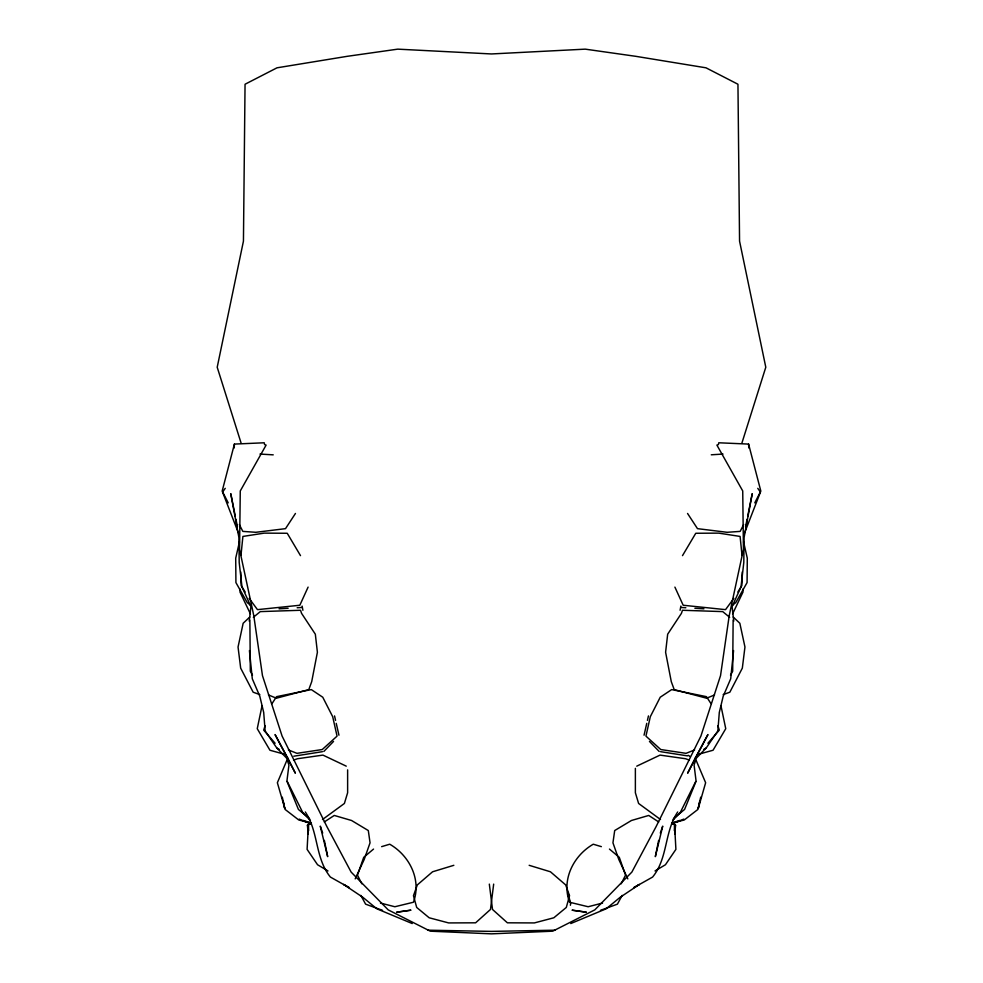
<?xml version="1.0" encoding="UTF-8"?>
<svg xmlns="http://www.w3.org/2000/svg" width="983" height="983" viewBox="0 0 983 983"><rect width="100%" height="100%" fill="white"/><g stroke="black" fill="none" stroke-linecap="round" stroke-linejoin="round"><path stroke-width="1.47" d="M347.626 769.873L347.626 792.753L344.394 803.467L322.498 819.515M733.134 620.15L732.679 671.242L730.516 675.186M240.073 589.014L240.012 592.085L250.419 613.908M742.276 571.934L741.833 585.635L737.84 591.999M674.338 830.66L674.571 824.676L671.88 823.201M234.224 447.953L234.409 444.083L264.218 442.78L264.599 444.574L266.11 445.09L240.27 490.959L239.557 549.411L253.749 615.432L262.473 675.653L282.084 736.046L326.909 826.629L351.128 872.081L388.187 909.865L430.284 931.184L491.5 933.85L552.716 931.184L594.813 909.865L631.872 872.081L656.091 826.629L700.916 736.046L720.527 675.653L729.251 615.432L743.443 549.411L742.73 490.959L716.89 445.09L718.401 444.574L718.782 442.78L748.591 444.083L760.83 491.095L744.598 532.884M674.768 833.94L675.591 825.192L673.232 823.557M240.97 555.432L242.899 536.435L264.243 533.13L287.233 533.265L300.503 555.641M733.576 650.574L730.688 678.823L723.181 696.283L719.298 712.478L717.86 730.885L706.224 747.965L696.492 758.004L694.072 765.02L696.05 780.846L680.285 812.474L672.556 820.559M249.227 621.133L250.911 606.597L241.978 586.826L239.201 562.497L238.943 537.738L230.772 493.663L235.306 516.235M570.386 905.269L570.656 903.512L567.732 892.208L569.784 902.369M493.675 884.11L490.48 909.459L475.612 922.816L448.641 922.926L429.166 917.778L416.694 907.444L413.462 895.71L417.32 884.921L432.557 871.786L453.839 865.31M680.101 610.271L680.875 606.093M700.707 797.152L697.893 809.439L684.291 819.945L671.684 823.263M745.569 526.765L747.08 519.233M747.694 516.235L752.228 493.663L744.057 537.738L743.799 562.497L741.022 586.826L732.089 606.597L733.773 621.133M658.647 840.404L655.329 856.66L662.726 826.125L660.318 833.092M699.761 801.219L698.274 808.407L705.634 782.738L696.234 760.572M261.982 706.015L257.251 728.698L269.956 750.25L284.013 754.121M239.447 541.842L235.711 558.16L235.92 582.587L247.188 602.53L250.665 605.393M644.049 735.21L646.765 723.341M647.441 720.367L648.461 715.919M234.409 444.083L222.17 491.095L238.402 532.884M265.066 725.749L263.69 730.136L275.105 743.259M741.833 443.296L765.794 367.237L739.56 241.13L737.95 84.243L706.003 67.815L635.731 56.314L585.254 49.15L491.5 53.954L397.746 49.15L347.269 56.314L276.997 67.815L245.05 84.243L243.44 241.13L217.206 367.237L241.167 443.296M695.964 781.485L684.573 809.451L673.416 818.655M286.766 760.572L277.366 782.738L285.107 809.439L298.709 819.945L311.316 823.263M308.097 587.109L299.827 605.245L257.472 609.644L249.154 598.352M355.182 878.888L364.201 859.486L370.05 842.824L368.306 830.549L351.57 820.498L334.269 815.448L324.279 821.96M732.581 613.908L742.988 592.085L742.927 589.014M677.705 811.97C664.213 831.987 668.121 857.962 652.614 877.057L633.617 887.747L639.392 884.417L619.966 897.442L606.228 908.771L570.767 923.553M621.182 883.803L625.532 875.128L619.29 857.348L609.46 849.079M743.64 524.603L740.162 531.398L727.15 532.294L697.488 528.657L687.547 513.458M754.784 502.866L760.35 491.991L757.77 488.33M622.141 895.402L617.41 904.151L600.466 910.344M682.497 555.641L695.767 533.265L718.757 533.13L740.101 536.435L742.03 555.432M733.846 598.352L725.528 609.644L683.173 605.245L674.903 587.109M271.91 703.767L276.555 696.652L311.328 689.599L322.768 697.23L332.696 716.705L337.058 736.132L322.252 749.538L296.964 753.334L288.412 749.955M295.453 513.458L285.512 528.657L255.85 532.294L242.838 531.398L239.361 524.603M225.23 488.33L222.649 491.991L228.216 502.866M333.544 741.428L323.825 751.454M707.895 743.259L719.31 730.136L717.934 725.749M249.78 617.041L243.157 623.271L238.046 647.011L240.675 668.145L253.159 692.204L259.844 694.612M373.54 849.079L363.71 857.348L357.468 875.128L361.818 883.803M732.335 605.393L735.812 602.53L747.08 582.587L747.289 558.16L743.553 541.842M253.344 617.299L260.286 611.61L300.54 610.271L301.56 613.343L315.334 634.207L317.398 652.257L311.709 681.661L308.785 689.611L276.407 698.213L268.482 694.969M309.768 823.557L307.409 825.192L308.232 833.94M655.022 870.95L665.442 864.745L675.899 849.373L674.571 824.676L675.591 825.192L672.937 823.742M703.791 749.341L706.224 747.965M311.12 823.201L307.409 825.192L310.063 823.742M636.738 766.162L660.048 755.104L685.655 758.753L689.427 760.178M714.518 694.969L706.593 698.213L674.215 689.611L671.291 681.661L665.602 652.257L667.666 634.207L681.44 613.343L682.46 610.271L722.714 611.61L729.656 617.299M672.04 823.901L683.787 819.109M694.588 749.955L686.036 753.334L660.748 749.538L645.942 736.132L650.304 716.705L660.232 697.23L671.672 689.599L706.445 696.652L711.09 703.767M293.573 760.178L297.345 758.753L322.952 755.104L346.262 766.162M723.156 694.612L729.841 692.204L742.325 668.145L744.954 647.011L739.843 623.271L733.22 617.041M671.598 823.115L679.72 820.449M381.637 846.646L389.735 844.213C409.665 855.714 421.707 879.883 413.438 902.234L394.859 906.744L380.446 903.045M698.987 754.121L713.044 750.25L725.749 728.698L721.018 706.015M602.554 903.045L588.141 906.744L569.562 902.234C561.293 879.883 573.335 855.714 593.265 844.213L601.363 846.646M293.77 756.21L322.436 751.676M397.009 912.163L410.968 910.172L396.677 912.163M723.021 454.072L711.274 454.797M279.074 608.821L288.117 608.293M297.161 607.752L301.683 607.482M555.125 930.188L491.5 931.393L427.875 930.188M273.237 454.846L259.979 454.072M681.317 607.482L685.839 607.752M694.883 608.293L703.926 608.821M687.51 755.866L660.564 751.676M586.323 912.163L572.032 910.172L585.991 912.163M529.161 865.31L550.443 871.786L565.68 884.921L569.538 895.71L566.306 907.444L553.834 917.778L534.359 922.926L507.388 922.816L492.52 909.459L489.325 884.11M303.28 820.449L311.402 823.115M382.534 910.344L365.59 904.151L360.859 895.402M299.213 819.109L310.96 823.901M412.233 923.553L376.772 908.771L363.034 897.442L343.608 884.417L349.383 887.747L330.386 877.057C314.879 857.962 318.787 831.987 305.295 811.97M249.424 650.574L252.312 678.823L259.819 696.283L263.702 712.478L265.14 730.885L276.776 747.965L279.209 749.341M276.776 747.965L286.508 758.004L288.928 765.02L286.95 780.846L302.715 812.474L310.444 820.559M327.978 870.95L317.558 864.745L307.101 849.373L308.429 824.676L308.662 830.66M688.211 755.313L689.955 756.394M658.721 821.96L648.731 815.448L631.43 820.498L614.694 830.549L612.95 842.824L618.798 859.486L627.818 878.888M660.502 819.515L638.606 803.467L635.374 792.753L635.374 768.337M309.584 818.655L298.427 809.451L287.036 781.485M659.175 751.454L649.456 741.428M245.16 591.999L241.167 585.635L240.724 571.934M252.484 675.186L250.321 671.242L249.866 620.15M322.682 833.092L320.274 826.125L327.671 856.66L324.353 840.404M334.539 715.919L335.559 720.367M336.235 723.341L338.951 735.21M283.239 801.219L284.726 808.407L282.293 797.152M235.92 519.233L237.431 526.765M302.125 606.093L302.899 610.271M748.591 444.083L748.776 447.953M695.214 758.09L687.633 773.203L707.944 734.547L695.214 758.09M287.786 758.09L275.056 734.547L295.367 773.203L287.786 758.09"/></g></svg>
